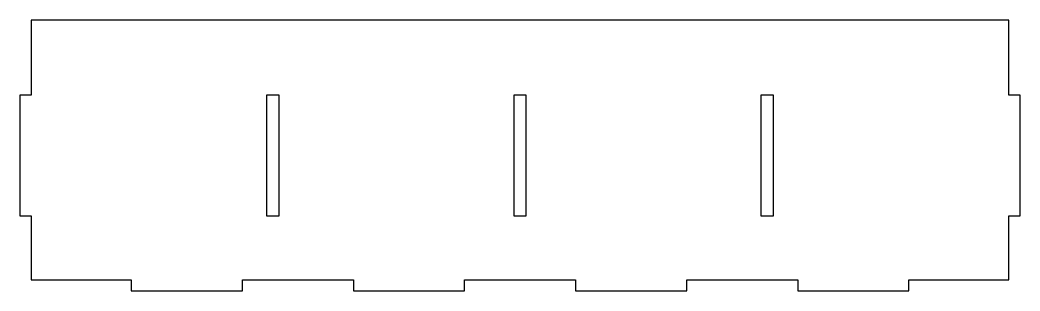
# Model space of a CAD drawing. Header units: millimetres. Extents: x 0 to 266, y 0 to 72.
import ezdxf

# ---------------------------------------------------------------- set-up
doc = ezdxf.new("R2010")
doc.units = ezdxf.units.MM
doc.layers.get('0').update_dxf_attribs({"linetype": 'CONTINUOUS'})

msp = doc.modelspace()

# ---------------------------------------------------------------- linework, layer by layer
for points in [[(263, 52), (263, 72), (3, 72), (3, 52), (0, 52), (0, 20), (3, 20), (3, 3), (29.6, 3), (29.6, 0), (59.15, 0), (59.15, 3), (88.7, 3), (88.7, 0), (118.25, 0), (118.25, 3), (147.8, 3), (147.8, 0), (177.35, 0), (177.35, 3), (206.9, 3), (206.9, 0), (236.45, 0), (236.45, 3), (263, 3), (263, 20), (266, 20), (266, 52)], [(65.67, 19.92), (65.67, 52.08), (68.83, 52.08), (68.83, 19.92)], [(131.42, 19.92), (131.42, 52.08), (134.58, 52.08), (134.58, 19.92)], [(197.17, 19.92), (197.17, 52.08), (200.33, 52.08), (200.33, 19.92)]]:
    msp.add_lwpolyline(points, close=True)

doc.saveas('drawing.dxf')
